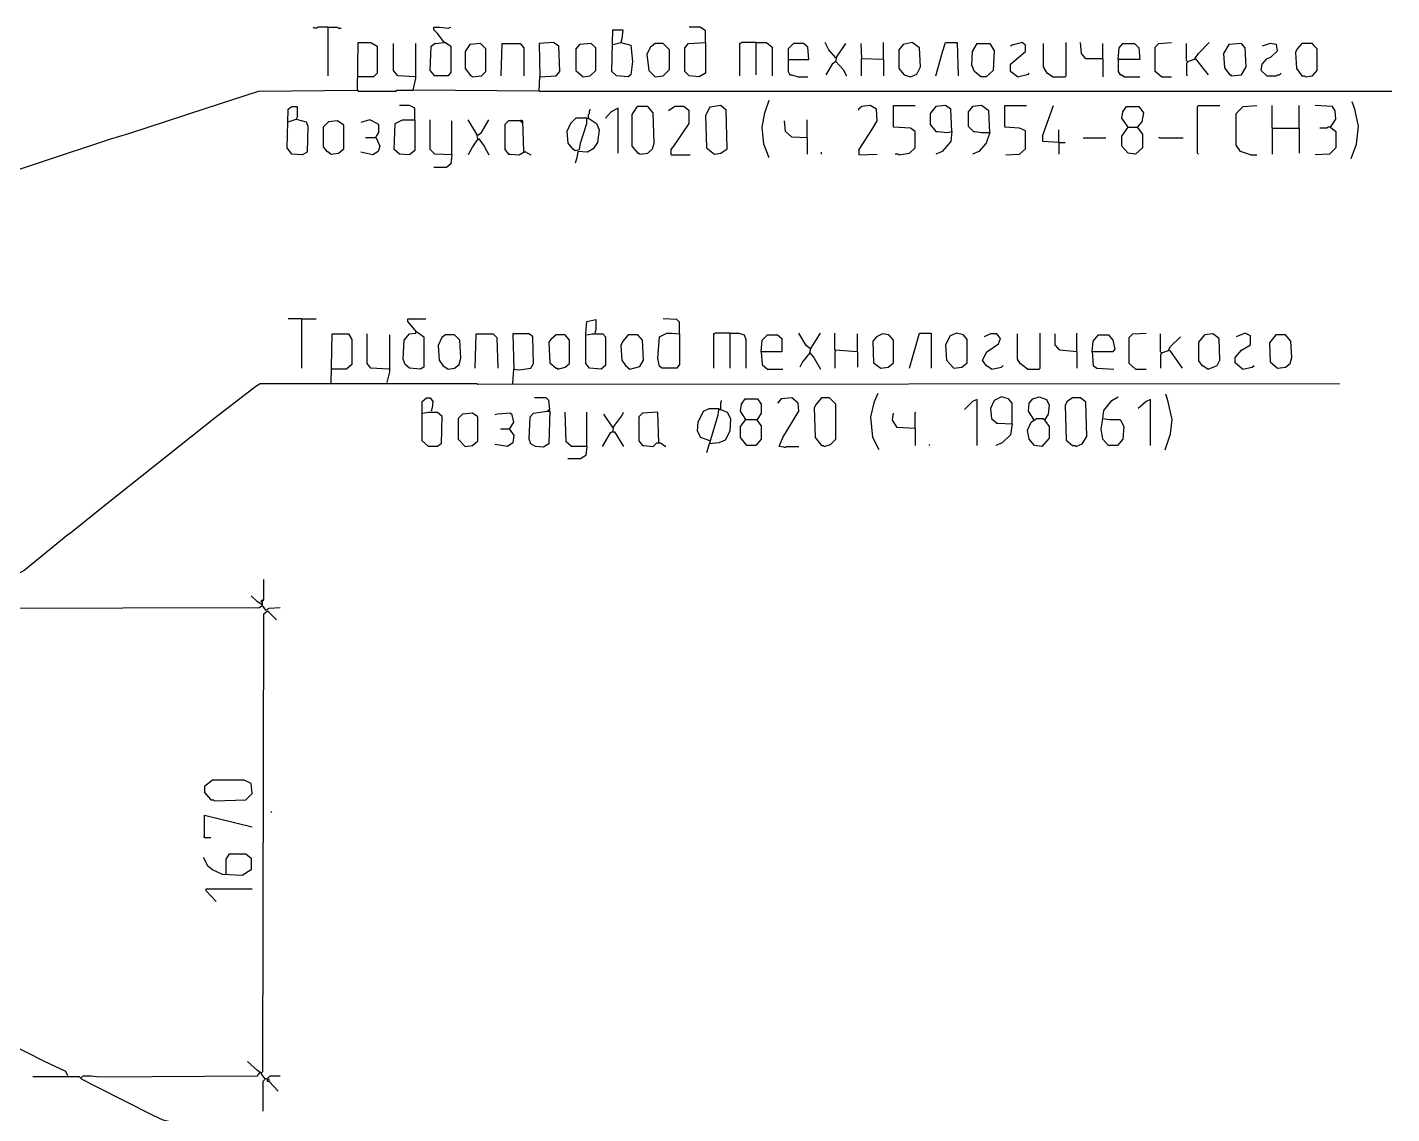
# Model space of a CAD drawing. Header units: inches. Extents: x -228863 to 215834, y 14270 to 189847.
# Drawn here: x 18770 to 23616, y 103461 to 107321 of the extents above; entities that cross this region are included whole.
import ezdxf

# ---------------------------------------------------------------- set-up
doc = ezdxf.new("R2010")
doc.units = ezdxf.units.IN
doc.header["$MEASUREMENT"] = 0
doc.layers.add('PFV', color=7, linetype='CONTINUOUS')

msp = doc.modelspace()

# ---------------------------------------------------------------- linework, layer by layer
at = {"layer": 'PFV', "color": 0}
for points in [[(19836.887, 107320.503, 0), (19801.748, 107320.503, 0), (19798.552, 107317.307, 0), (19788.971, 107317.307, 0), (19785.775, 107320.503, 0)], [(19836.887, 107320.503, 0), (19872.031, 107320.503, 0), (19875.223, 107317.307, 0), (19884.808, 107317.307, 0)], [(19836.887, 107320.503, 0), (19836.887, 107147.991, 0)], [(20248.998, 107269.391, 0), (20226.636, 107298.141, 0), (20213.859, 107310.918, 0), (20213.859, 107320.503, 0), (20236.221, 107320.503, 0), (20264.971, 107317.307, 0), (20274.556, 107320.503, 0)], [(20849.594, 107259.806, 0), (20878.344, 107266.194, 0), (20913.488, 107256.609, 0), (20919.876, 107199.108, 0), (20913.488, 107151.188, 0), (20903.903, 107144.799, 0), (20862.371, 107147.991, 0), (20846.397, 107163.965, 0), (20849.594, 107310.918, 0), (20884.737, 107310.918, 0), (20881.541, 107278.971, 0), (20878.344, 107266.194, 0)], [(21178.645, 107266.194, 0), (21178.645, 107307.726, 0), (21159.475, 107320.503, 0), (21121.139, 107320.503, 0)], [(18204.419, 106636.848, 0), (18207.616, 106643.236, 0), (18274.702, 106662.406, 0), (18507.912, 106742.269, 0), (18565.417, 106758.243, 0), (19066.976, 106924.366, 0), (19130.87, 106943.536, 0), (19405.611, 107032.985, 0), (19590.901, 107093.682, 0), (19942.313, 107096.879, 0), (19945.506, 107266.194, 0), (19990.234, 107266.194, 0), (20012.596, 107253.417, 0), (20012.596, 107157.576, 0), (19999.815, 107144.799, 0), (19942.313, 107144.799, 0)], [(20146.768, 107144.799, 0), (20086.071, 107147.991, 0), (20070.097, 107167.161, 0), (20070.097, 107262.998, 0)], [(20587.634, 107093.682, 0), (20140.38, 107096.879, 0), (20149.965, 107138.406, 0), (20149.965, 107262.998, 0)], [(20248.998, 107269.391, 0), (20252.194, 107269.391, 0), (20274.556, 107253.417, 0), (20274.556, 107160.773, 0), (20264.971, 107147.991, 0), (20217.051, 107147.991, 0), (20201.077, 107167.161, 0), (20204.274, 107253.417, 0), (20217.051, 107262.998, 0), (20252.194, 107266.194, 0)], [(20351.227, 107144.799, 0), (20383.174, 107147.991, 0), (20399.148, 107163.965, 0), (20399.148, 107243.832, 0), (20379.978, 107262.998, 0), (20341.642, 107259.806, 0), (20325.669, 107234.247, 0), (20325.669, 107173.55, 0), (20344.839, 107147.991, 0), (20348.035, 107147.991, 0), (20351.227, 107144.799, 0)], [(20453.457, 107147.991, 0), (20456.653, 107262.998, 0), (20520.543, 107262.998, 0), (20533.325, 107247.024, 0), (20533.325, 107147.991, 0)], [(20587.634, 107093.682, 0), (20590.826, 107144.799, 0), (20648.331, 107147.991, 0), (20661.108, 107163.965, 0), (20657.916, 107253.417, 0), (20638.746, 107266.194, 0), (20587.634, 107262.998, 0), (20590.826, 107144.799, 0)], [(20744.172, 107144.799, 0), (20769.726, 107147.991, 0), (20788.896, 107167.161, 0), (20788.896, 107247.024, 0), (20772.923, 107262.998, 0), (20731.391, 107259.806, 0), (20718.614, 107243.832, 0), (20718.614, 107167.161, 0), (20744.172, 107144.799, 0)], [(20999.744, 107144.799, 0), (21028.494, 107147.991, 0), (21050.857, 107170.353, 0), (21050.857, 107240.636, 0), (21028.494, 107262.998, 0), (20999.744, 107262.998, 0), (20983.77, 107250.221, 0), (20970.989, 107224.662, 0), (20977.382, 107167.161, 0), (20999.744, 107144.799, 0)], [(21178.645, 107266.194, 0), (21178.645, 107157.576, 0), (21156.283, 107144.799, 0), (21121.139, 107147.991, 0), (21105.166, 107163.965, 0), (21105.166, 107247.024, 0), (21117.947, 107262.998, 0), (21178.645, 107266.194, 0)], [(21357.545, 107266.194, 0), (21306.428, 107266.194, 0), (21303.236, 107262.998, 0), (21300.04, 107262.998, 0), (21300.04, 107147.991, 0)], [(21357.545, 107266.194, 0), (21395.881, 107266.194, 0), (21415.046, 107250.221, 0), (21415.046, 107147.991, 0)], [(21357.545, 107266.194, 0), (21357.545, 107151.188, 0)], [(21472.552, 107205.497, 0), (21546.026, 107205.497, 0), (21542.834, 107250.221, 0), (21526.861, 107262.998, 0), (21491.717, 107262.998, 0), (21472.552, 107243.832, 0), (21472.552, 107163.965, 0), (21478.94, 107151.188, 0), (21485.329, 107151.188, 0), (21507.691, 107144.799, 0), (21542.834, 107144.799, 0)], [(21641.868, 107211.885, 0), (21616.309, 107240.636, 0), (21603.532, 107266.194, 0)], [(21641.868, 107199.108, 0), (21645.064, 107215.082, 0), (21677.011, 107262.998, 0)], [(21811.183, 107205.497, 0), (21734.512, 107208.689, 0), (21731.32, 107262.998, 0)], [(21811.183, 107205.497, 0), (21811.183, 107266.194, 0)], [(21907.024, 107144.799, 0), (21929.386, 107154.38, 0), (21942.163, 107179.938, 0), (21938.971, 107247.024, 0), (21913.413, 107266.194, 0), (21881.466, 107259.806, 0), (21865.492, 107240.636, 0), (21865.492, 107173.55, 0), (21884.662, 107151.188, 0), (21907.024, 107144.799, 0)], [(21996.477, 107147.991, 0), (22022.031, 107237.444, 0), (22031.616, 107266.194, 0), (22073.148, 107266.194, 0), (22076.34, 107147.991, 0)], [(22156.208, 107144.799, 0), (22133.845, 107163.965, 0), (22124.26, 107186.327, 0), (22127.457, 107234.247, 0), (22143.43, 107262.998, 0), (22188.155, 107262.998, 0), (22204.128, 107237.444, 0), (22200.932, 107167.161, 0), (22175.373, 107144.799, 0), (22156.208, 107144.799, 0)], [(22287.188, 107144.799, 0), (22261.629, 107163.965, 0), (22261.629, 107189.523, 0), (22315.938, 107234.247, 0), (22315.938, 107256.609, 0), (22303.161, 107266.194, 0), (22268.022, 107256.609, 0), (22261.629, 107253.417, 0)], [(22411.779, 107144.799, 0), (22392.614, 107157.576, 0), (22379.832, 107179.938, 0), (22379.832, 107262.998, 0)], [(22411.779, 107144.799, 0), (22456.503, 107144.799, 0), (22459.7, 107147.991, 0), (22459.7, 107266.194, 0)], [(22590.68, 107208.689, 0), (22529.982, 107208.689, 0), (22514.009, 107227.859, 0), (22510.812, 107266.194, 0)], [(22590.68, 107208.689, 0), (22590.68, 107262.998, 0)], [(22644.989, 107205.497, 0), (22648.185, 107247.024, 0), (22660.962, 107262.998, 0), (22702.494, 107262.998, 0), (22718.468, 107247.024, 0), (22721.66, 107205.497, 0), (22644.989, 107205.497, 0), (22644.989, 107163.965, 0), (22651.377, 107151.188, 0), (22657.766, 107151.188, 0), (22667.351, 107144.799, 0), (22721.66, 107144.799, 0)], [(22798.331, 107144.799, 0), (22775.969, 107163.965, 0), (22775.969, 107250.221, 0), (22788.751, 107262.998, 0), (22833.475, 107266.194, 0)], [(22890.976, 107199.108, 0), (22887.784, 107202.3, 0), (22887.784, 107262.998, 0)], [(22916.534, 107208.689, 0), (22929.311, 107227.859, 0), (22967.651, 107266.194, 0)], [(23047.514, 107147.991, 0), (23082.658, 107151.188, 0), (23098.631, 107179.938, 0), (23095.435, 107247.024, 0), (23082.658, 107262.998, 0), (23037.934, 107259.806, 0), (23018.764, 107227.859, 0), (23021.96, 107176.746, 0), (23041.126, 107151.188, 0), (23044.322, 107151.188, 0), (23047.514, 107147.991, 0)], [(23172.106, 107147.991, 0), (23152.94, 107167.161, 0), (23156.132, 107189.523, 0), (23172.106, 107208.689, 0), (23188.079, 107215.082, 0), (23210.442, 107237.444, 0), (23207.249, 107259.806, 0), (23184.887, 107262.998, 0), (23156.132, 107253.417, 0)], [(23309.479, 107144.799, 0), (23335.033, 107147.991, 0), (23351.007, 107167.161, 0), (23351.007, 107243.832, 0), (23341.422, 107253.417, 0), (23335.033, 107262.998, 0), (23296.698, 107262.998, 0), (23280.724, 107243.832, 0), (23274.336, 107231.055, 0), (23277.532, 107173.55, 0), (23296.698, 107147.991, 0), (23306.283, 107147.991, 0), (23309.479, 107144.799, 0)], [(21641.868, 107211.885, 0), (21638.675, 107215.082, 0)], [(21734.512, 107208.689, 0), (21731.32, 107205.497, 0), (21731.32, 107147.991, 0)], [(21811.183, 107205.497, 0), (21811.183, 107147.991, 0)], [(22590.68, 107208.689, 0), (22590.68, 107144.799, 0)], [(22890.976, 107199.108, 0), (22919.731, 107208.689, 0), (22964.455, 107151.188, 0)], [(21641.868, 107199.108, 0), (21629.091, 107189.523, 0), (21606.728, 107151.188, 0)], [(21641.868, 107199.108, 0), (21667.426, 107170.353, 0), (21680.203, 107147.991, 0)], [(22287.188, 107144.799, 0), (22325.523, 107154.38, 0), (22328.72, 107157.576, 0)], [(22890.976, 107199.108, 0), (22890.976, 107195.912, 0), (22887.784, 107192.715, 0), (22887.784, 107151.188, 0), (22890.976, 107147.991, 0)], [(23172.106, 107147.991, 0), (23207.249, 107147.991, 0), (23210.442, 107151.188, 0), (23216.834, 107151.188, 0), (23220.026, 107154.38, 0), (23223.223, 107157.576, 0)], [(22798.331, 107144.799, 0), (22833.475, 107144.799, 0)], [(19942.313, 107096.879, 0), (19945.506, 107093.682, 0), (20079.682, 107093.682, 0), (20082.879, 107096.879, 0), (20140.38, 107096.879, 0)], [(20587.634, 107093.682, 0), (23616.163, 107093.682, 0)], [(21405.466, 106857.28, 0), (21386.296, 106905.196, 0), (21379.907, 106965.898, 0), (21389.492, 107017.011, 0), (21405.466, 107061.735, 0)], [(23472.406, 106854.084, 0), (23491.572, 106905.196, 0), (23497.96, 106969.091, 0), (23485.183, 107029.788, 0), (23475.598, 107055.347, 0)], [(19696.322, 106985.064, 0), (19725.077, 106994.649, 0), (19760.216, 106985.064, 0), (19766.605, 106969.091, 0), (19763.413, 106876.446, 0), (19747.439, 106866.861, 0), (19709.104, 106870.057, 0), (19693.13, 106892.419, 0), (19696.322, 107029.788, 0), (19709.104, 107039.373, 0), (19728.269, 107039.373, 0), (19728.269, 107001.038, 0), (19725.077, 106994.649, 0)], [(20146.768, 106991.453, 0), (20146.768, 107032.985, 0), (20127.603, 107042.57, 0), (20092.459, 107042.57, 0)], [(20763.338, 106997.845, 0), (20763.338, 107010.623, 0), (20766.534, 107013.815, 0), (20766.534, 107023.4, 0), (20769.726, 107026.596, 0), (20769.726, 107029.788, 0)], [(20868.764, 106873.254, 0), (20868.764, 107032.985, 0), (20843.205, 107020.208, 0), (20824.035, 106997.845, 0)], [(20945.435, 106870.057, 0), (20974.185, 106873.254, 0), (20990.159, 106889.227, 0), (20996.547, 106908.393, 0), (20993.355, 107017.011, 0), (20974.185, 107039.373, 0), (20935.85, 107039.373, 0), (20916.68, 107010.623, 0), (20916.68, 106898.808, 0), (20939.046, 106873.254, 0), (20942.238, 106873.254, 0), (20945.435, 106870.057, 0)], [(21057.245, 106866.861, 0), (21057.245, 106886.031, 0), (21066.83, 106898.808, 0), (21121.139, 106978.675, 0), (21121.139, 107023.4, 0), (21101.974, 107039.373, 0), (21070.026, 107039.373, 0), (21047.664, 107023.4, 0)], [(21210.592, 106870.057, 0), (21232.954, 106873.254, 0), (21255.316, 106889.227, 0), (21252.119, 107026.596, 0), (21232.954, 107042.57, 0), (21194.618, 107036.181, 0), (21178.645, 107007.426, 0), (21181.837, 106892.419, 0), (21210.592, 106870.057, 0)], [(21724.927, 106866.861, 0), (21724.927, 106886.031, 0), (21769.656, 106956.313, 0), (21788.821, 106988.26, 0), (21785.629, 107029.788, 0), (21763.267, 107042.57, 0), (21734.512, 107039.373, 0), (21721.735, 107029.788, 0), (21721.735, 107026.596, 0)], [(21865.492, 106866.861, 0), (21903.828, 106873.254, 0), (21922.998, 106892.419, 0), (21922.998, 106949.925, 0), (21907.024, 106962.702, 0), (21846.327, 106965.898, 0), (21846.327, 107042.57, 0), (21922.998, 107042.57, 0)], [(22053.978, 106949.925, 0), (22050.786, 107029.788, 0), (22031.616, 107042.57, 0), (21996.477, 107039.373, 0), (21977.307, 107013.815, 0), (21977.307, 106975.479, 0), (21996.477, 106949.925, 0), (22002.865, 106949.925, 0), (22038.004, 106946.728, 0), (22053.978, 106949.925, 0), (22050.786, 106914.781, 0), (22018.839, 106879.642, 0), (21996.477, 106870.057, 0)], [(22188.155, 106946.728, 0), (22184.958, 107023.4, 0), (22159.404, 107042.57, 0), (22127.457, 107039.373, 0), (22111.483, 107020.208, 0), (22111.483, 106969.091, 0), (22130.649, 106949.925, 0), (22137.038, 106949.925, 0), (22159.404, 106946.728, 0), (22188.155, 106946.728, 0), (22175.373, 106908.393, 0), (22149.819, 106879.642, 0), (22127.457, 106870.057, 0)], [(22245.656, 106866.861, 0), (22293.576, 106870.057, 0), (22315.938, 106889.227, 0), (22315.938, 106953.117, 0), (22293.576, 106962.702, 0), (22242.464, 106965.898, 0), (22242.464, 107042.57, 0), (22319.135, 107042.57, 0)], [(22434.141, 106911.589, 0), (22376.64, 106914.781, 0), (22376.64, 106937.143, 0), (22414.976, 107042.57, 0)], [(22680.132, 106965.898, 0), (22712.075, 106965.898, 0), (22731.245, 106940.34, 0), (22731.245, 106892.419, 0), (22705.687, 106870.057, 0), (22680.132, 106873.254, 0), (22657.766, 106898.808, 0), (22657.766, 106933.951, 0), (22680.132, 106965.898, 0), (22657.766, 106997.845, 0), (22660.962, 107020.208, 0), (22673.74, 107039.373, 0), (22718.468, 107039.373, 0), (22734.442, 107017.011, 0), (22728.049, 106985.064, 0), (22712.075, 106965.898, 0)], [(22929.311, 106870.057, 0), (22926.119, 106873.254, 0), (22926.119, 107039.373, 0), (22929.311, 107042.57, 0), (23005.987, 107042.57, 0)], [(23114.605, 106866.861, 0), (23079.461, 106879.642, 0), (23063.488, 106902.004, 0), (23063.488, 107013.815, 0), (23089.046, 107039.373, 0), (23136.967, 107042.57, 0)], [(23191.276, 106962.702, 0), (23191.276, 107042.57, 0)], [(23287.113, 106962.702, 0), (23287.113, 107042.57, 0)], [(23398.927, 106965.898, 0), (23418.097, 106994.649, 0), (23414.901, 107023.4, 0), (23405.316, 107039.373, 0), (23344.618, 107042.57, 0)], [(19849.669, 106870.057, 0), (19875.223, 106873.254, 0), (19894.393, 106889.227, 0), (19894.393, 106972.287, 0), (19872.031, 106988.26, 0), (19840.084, 106985.064, 0), (19820.914, 106965.898, 0), (19820.914, 106895.616, 0), (19833.695, 106879.642, 0), (19836.887, 106879.642, 0), (19849.669, 106870.057, 0)], [(20006.208, 106927.563, 0), (20018.985, 106946.728, 0), (20018.985, 106975.479, 0), (19987.038, 106991.453, 0), (19955.091, 106981.872, 0)], [(20146.768, 106991.453, 0), (20146.768, 106882.834, 0), (20127.603, 106866.861, 0), (20092.459, 106870.057, 0), (20073.294, 106886.031, 0), (20076.49, 106978.675, 0), (20102.044, 106991.453, 0), (20146.768, 106991.453, 0)], [(20277.753, 106866.861, 0), (20217.051, 106870.057, 0), (20201.077, 106886.031, 0), (20201.077, 106991.453, 0)], [(20277.753, 106866.861, 0), (20277.753, 106988.26, 0)], [(20370.397, 106924.366, 0), (20367.201, 106940.34, 0), (20335.254, 106991.453, 0)], [(20370.397, 106937.143, 0), (20383.174, 106946.728, 0), (20408.733, 106991.453, 0)], [(20533.325, 106879.642, 0), (20530.128, 106988.26, 0), (20479.015, 106988.26, 0), (20466.234, 106975.479, 0), (20466.234, 106886.031, 0), (20479.015, 106870.057, 0), (20485.404, 106870.057, 0), (20517.351, 106866.861, 0), (20536.517, 106879.642, 0), (20558.879, 106866.861, 0)], [(20523.74, 106988.26, 0), (20523.74, 106991.453, 0)], [(20530.128, 106981.872, 0), (20526.936, 106981.872, 0), (20523.74, 106985.064, 0), (20523.74, 106988.26, 0)], [(20756.949, 106997.845, 0), (20718.614, 106997.845, 0), (20699.444, 106978.675, 0), (20686.667, 106949.925, 0), (20689.863, 106908.393, 0), (20705.837, 106889.227, 0), (20709.029, 106889.227, 0), (20715.417, 106882.834, 0), (20731.391, 106886.031, 0), (20734.587, 106908.393, 0), (20756.949, 106978.675, 0), (20756.949, 106997.845, 0), (20763.338, 106997.845, 0), (20792.088, 106978.675, 0), (20801.673, 106956.313, 0), (20795.285, 106911.589, 0), (20779.311, 106889.227, 0), (20760.146, 106876.446, 0), (20725.002, 106879.642, 0), (20721.806, 106857.28, 0), (20715.417, 106838.11, 0)], [(20763.338, 106997.845, 0), (20763.338, 106994.649, 0)], [(21539.638, 106927.563, 0), (21485.329, 106930.755, 0), (21462.967, 106949.925, 0), (21459.775, 106988.26, 0)], [(21539.638, 106927.563, 0), (21539.638, 106991.453, 0)], [(22680.132, 106965.898, 0), (22676.936, 106965.898, 0)], [(23191.276, 106962.702, 0), (23287.113, 106962.702, 0), (23287.113, 106873.254, 0)], [(23191.276, 106962.702, 0), (23191.276, 106870.057, 0)], [(23398.927, 106965.898, 0), (23418.097, 106949.925, 0), (23418.097, 106892.419, 0), (23395.731, 106870.057, 0), (23344.618, 106866.861, 0)], [(23398.927, 106965.898, 0), (23389.342, 106965.898, 0), (23386.15, 106962.702, 0), (23360.592, 106962.702, 0)], [(20006.208, 106927.563, 0), (20009.4, 106927.563, 0), (20022.181, 106898.808, 0), (20015.788, 106879.642, 0), (19996.623, 106866.861, 0), (19955.091, 106876.446, 0)], [(20006.208, 106927.563, 0), (19971.064, 106927.563, 0)], [(20370.397, 106924.366, 0), (20351.227, 106895.616, 0), (20335.254, 106866.861, 0)], [(20370.397, 106937.143, 0), (20367.201, 106937.143, 0)], [(20370.397, 106924.366, 0), (20373.589, 106924.366, 0), (20392.759, 106898.808, 0), (20408.733, 106866.861, 0)], [(20370.397, 106924.366, 0), (20373.589, 106921.17, 0)], [(21539.638, 106927.563, 0), (21539.638, 106870.057, 0)], [(22434.141, 106911.589, 0), (22434.141, 106956.313, 0)], [(22434.141, 106911.589, 0), (22456.503, 106911.589, 0)], [(22434.141, 106911.589, 0), (22434.141, 106870.057, 0)], [(22520.397, 106927.563, 0), (22600.265, 106927.563, 0)], [(22791.943, 106927.563, 0), (22788.751, 106930.755, 0)], [(22791.943, 106927.563, 0), (22875.002, 106927.563, 0)], [(20277.753, 106866.861, 0), (20274.556, 106834.914, 0), (20258.583, 106822.137, 0), (20213.859, 106822.137, 0)], [(20533.325, 106879.642, 0), (20536.517, 106876.446, 0)], [(21057.245, 106866.861, 0), (21124.336, 106866.861, 0)], [(21590.755, 106870.057, 0), (21590.755, 106876.446, 0)], [(21724.927, 106866.861, 0), (21788.821, 106870.057, 0)], [(21865.492, 106866.861, 0), (21862.3, 106870.057, 0), (21852.715, 106870.057, 0)], [(23114.605, 106866.861, 0), (23136.967, 106866.861, 0)], [(19744.243, 106285.435, 0), (19696.322, 106285.435, 0)], [(19744.243, 106285.435, 0), (19795.36, 106285.435, 0)], [(19744.243, 106285.435, 0), (19744.243, 106109.731, 0)], [(20153.161, 106237.514, 0), (20133.991, 106259.876, 0), (20121.214, 106275.85, 0), (20121.214, 106285.435, 0), (20185.108, 106285.435, 0)], [(20756.949, 106227.934, 0), (20776.119, 106231.126, 0), (20814.455, 106231.126, 0), (20824.035, 106221.541, 0), (20824.035, 106119.316, 0), (20808.062, 106106.534, 0), (20766.534, 106109.731, 0), (20753.753, 106125.704, 0), (20753.753, 106234.322, 0), (20756.949, 106275.85, 0), (20788.896, 106282.243, 0), (20788.896, 106247.099, 0), (20785.7, 106234.322, 0)], [(21086, 106231.126, 0), (21086, 106272.658, 0), (21076.415, 106282.243, 0), (21028.494, 106285.435, 0)], [(19849.669, 106055.422, 0), (19852.861, 106231.126, 0), (19910.366, 106231.126, 0), (19923.143, 106211.96, 0), (19923.143, 106122.508, 0), (19903.978, 106106.534, 0), (19849.669, 106106.534, 0)], [(20054.124, 106106.534, 0), (19990.234, 106109.731, 0), (19977.453, 106125.704, 0), (19977.453, 106231.126, 0)], [(20153.161, 106237.514, 0), (20156.353, 106237.514, 0), (20178.715, 106221.541, 0), (20178.715, 106112.923, 0), (20165.938, 106106.534, 0), (20127.603, 106109.731, 0), (20111.629, 106122.508, 0), (20105.241, 106141.678, 0), (20108.433, 106208.764, 0), (20127.603, 106231.126, 0), (20149.965, 106234.322, 0), (20149.965, 106240.711, 0)], [(20360.812, 106109.731, 0), (20364.009, 106231.126, 0), (20424.706, 106231.126, 0), (20437.483, 106218.349, 0), (20440.68, 106109.731, 0)], [(20494.989, 106055.422, 0), (20498.181, 106106.534, 0), (20517.351, 106103.342, 0), (20558.879, 106109.731, 0), (20568.464, 106125.704, 0), (20565.272, 106221.541, 0), (20552.49, 106231.126, 0), (20494.989, 106231.126, 0), (20498.181, 106106.534, 0)], [(21086, 106231.126, 0), (21086, 106122.508, 0), (21076.415, 106109.731, 0), (21025.298, 106109.731, 0), (21015.717, 106116.119, 0), (21009.329, 106144.87, 0), (21015.717, 106221.541, 0), (21041.272, 106234.322, 0), (21060.442, 106234.322, 0), (21086, 106231.126, 0)], [(21264.901, 106234.322, 0), (21213.784, 106234.322, 0), (21210.592, 106231.126, 0), (21207.395, 106231.126, 0), (21207.395, 106109.731, 0)], [(21264.901, 106234.322, 0), (21296.848, 106234.322, 0), (21316.013, 106227.934, 0), (21322.402, 106211.96, 0), (21322.402, 106109.731, 0)], [(21264.901, 106234.322, 0), (21264.901, 106109.731, 0)], [(21549.223, 106180.013, 0), (21536.446, 106189.598, 0), (21510.887, 106234.322, 0)], [(21549.223, 106164.04, 0), (21552.419, 106180.013, 0), (21587.558, 106234.322, 0)], [(21718.539, 106167.232, 0), (21638.675, 106173.625, 0), (21638.675, 106234.322, 0)], [(21718.539, 106167.232, 0), (21718.539, 106231.126, 0)], [(21801.603, 106109.731, 0), (21827.157, 106112.923, 0), (21846.327, 106128.896, 0), (21846.327, 106208.764, 0), (21830.353, 106227.934, 0), (21807.991, 106231.126, 0), (21785.629, 106221.541, 0), (21772.848, 106205.567, 0), (21776.044, 106128.896, 0), (21801.603, 106109.731, 0)], [(21903.828, 106109.731, 0), (21938.971, 106234.322, 0), (21980.503, 106234.322, 0), (21980.503, 106109.731, 0)], [(22060.366, 106109.731, 0), (22089.121, 106112.923, 0), (22108.287, 106128.896, 0), (22108.287, 106211.96, 0), (22095.51, 106227.934, 0), (22069.951, 106234.322, 0), (22047.589, 106224.737, 0), (22031.616, 106192.79, 0), (22034.812, 106138.481, 0), (22060.366, 106109.731, 0)], [(22194.543, 106106.534, 0), (22175.373, 106119.316, 0), (22162.596, 106138.481, 0), (22178.57, 106167.232, 0), (22220.102, 106195.987, 0), (22226.49, 106215.152, 0), (22213.713, 106231.126, 0), (22191.347, 106231.126, 0), (22168.985, 106221.541, 0)], [(22322.331, 106106.534, 0), (22296.773, 106125.704, 0), (22287.188, 106141.678, 0), (22287.188, 106231.126, 0)], [(22322.331, 106106.534, 0), (22363.859, 106106.534, 0), (22367.055, 106109.731, 0), (22367.055, 106234.322, 0)], [(22498.035, 106167.232, 0), (22437.338, 106173.625, 0), (22421.364, 106192.79, 0), (22421.364, 106231.126, 0)], [(22498.035, 106167.232, 0), (22498.035, 106234.322, 0)], [(22705.687, 106106.534, 0), (22683.325, 106125.704, 0), (22683.325, 106218.349, 0), (22696.102, 106231.126, 0), (22744.022, 106234.322, 0)], [(22798.331, 106164.04, 0), (22795.139, 106167.232, 0), (22795.139, 106231.126, 0)], [(22964.455, 106106.534, 0), (22996.402, 106119.316, 0), (23005.987, 106138.481, 0), (23002.79, 106215.152, 0), (22980.428, 106231.126, 0), (22951.678, 106227.934, 0), (22929.311, 106202.375, 0), (22929.311, 106135.285, 0), (22942.093, 106119.316, 0), (22945.285, 106119.316, 0), (22964.455, 106106.534, 0)], [(23085.85, 106106.534, 0), (23060.296, 106128.896, 0), (23060.296, 106148.066, 0), (23082.658, 106173.625, 0), (23114.605, 106192.79, 0), (23114.605, 106224.737, 0), (23095.435, 106234.322, 0), (23063.488, 106221.541, 0)], [(20047.735, 106058.614, 0), (20057.32, 106096.949, 0), (20057.32, 106227.934, 0)], [(20264.971, 106106.534, 0), (20287.333, 106109.731, 0), (20303.307, 106122.508, 0), (20309.7, 106144.87, 0), (20306.503, 106208.764, 0), (20287.333, 106227.934, 0), (20255.391, 106227.934, 0), (20242.609, 106218.349, 0), (20229.832, 106189.598, 0), (20233.024, 106138.481, 0), (20245.806, 106119.316, 0), (20264.971, 106106.534, 0)], [(20654.72, 106106.534, 0), (20680.278, 106112.923, 0), (20696.252, 106125.704, 0), (20696.252, 106208.764, 0), (20680.278, 106227.934, 0), (20648.331, 106227.934, 0), (20629.161, 106211.96, 0), (20622.773, 106202.375, 0), (20625.969, 106128.896, 0), (20648.331, 106109.731, 0), (20651.528, 106109.731, 0), (20654.72, 106106.534, 0)], [(20910.291, 106106.534, 0), (20945.435, 106116.119, 0), (20958.212, 106138.481, 0), (20955.015, 106208.764, 0), (20939.046, 106227.934, 0), (20903.903, 106227.934, 0), (20884.737, 106205.567, 0), (20878.344, 106189.598, 0), (20881.541, 106138.481, 0), (20894.318, 106119.316, 0), (20910.291, 106106.534, 0)], [(21376.711, 106167.232, 0), (21379.907, 106208.764, 0), (21399.073, 106227.934, 0), (21434.216, 106227.934, 0), (21450.19, 106215.152, 0), (21450.19, 106167.232, 0), (21376.711, 106167.232, 0), (21379.907, 106122.508, 0), (21399.073, 106106.534, 0), (21453.382, 106106.534, 0)], [(22552.344, 106167.232, 0), (22555.541, 106205.567, 0), (22574.706, 106227.934, 0), (22609.85, 106227.934, 0), (22625.823, 106208.764, 0), (22632.212, 106176.817, 0), (22625.823, 106167.232, 0), (22552.344, 106167.232, 0), (22555.541, 106119.316, 0), (22568.318, 106109.731, 0), (22571.514, 106109.731, 0), (22629.015, 106106.534, 0)], [(22823.89, 106173.625, 0), (22830.278, 106186.402, 0), (22865.422, 106221.541, 0)], [(23210.442, 106109.731, 0), (23239.196, 106112.923, 0), (23255.17, 106125.704, 0), (23261.558, 106148.066, 0), (23258.362, 106205.567, 0), (23239.196, 106227.934, 0), (23204.053, 106227.934, 0), (23181.691, 106199.179, 0), (23184.887, 106132.093, 0), (23210.442, 106109.731, 0)], [(21549.223, 106164.04, 0), (21523.664, 106132.093, 0), (21514.084, 106112.923, 0)], [(21549.223, 106164.04, 0), (21565.196, 106144.87, 0), (21587.558, 106106.534, 0)], [(21641.868, 106170.428, 0), (21638.675, 106167.232, 0), (21638.675, 106109.731, 0)], [(21718.539, 106167.232, 0), (21718.539, 106112.923, 0)], [(22498.035, 106167.232, 0), (22498.035, 106109.731, 0)], [(22798.331, 106164.04, 0), (22798.331, 106160.843, 0), (22795.139, 106157.651, 0), (22795.139, 106109.731, 0)], [(22798.331, 106164.04, 0), (22827.086, 106173.625, 0), (22871.81, 106109.731, 0)], [(22194.543, 106106.534, 0), (22229.687, 106112.923, 0), (22236.075, 106119.316, 0)], [(22705.687, 106106.534, 0), (22744.022, 106106.534, 0)], [(23085.85, 106106.534, 0), (23120.993, 106112.923, 0), (23127.382, 106119.316, 0)], [(18606.949, 105263.148, 0), (18613.338, 105279.121, 0), (18661.258, 105314.26, 0), (18741.121, 105381.347, 0), (18757.095, 105390.932, 0), (18913.634, 105518.72, 0), (18923.219, 105525.108, 0), (19051.002, 105627.338, 0), (19437.558, 105934.022, 0), (19581.316, 106045.837, 0), (19597.289, 106055.422, 0), (20367.201, 106055.422, 0), (20370.397, 106052.225, 0), (23430.874, 106055.422, 0)], [(20172.327, 105949.996, 0), (20194.689, 105953.192, 0), (20226.636, 105953.192, 0), (20242.609, 105940.415, 0), (20239.417, 105841.377, 0), (20226.636, 105831.797, 0), (20194.689, 105831.797, 0), (20172.327, 105850.962, 0), (20172.327, 105991.528, 0), (20188.3, 106004.305, 0), (20201.077, 106004.305, 0), (20210.662, 105991.528, 0), (20207.47, 105969.166, 0), (20204.274, 105956.389, 0)], [(20616.384, 105956.389, 0), (20625.969, 105962.777, 0), (20622.773, 105994.724, 0), (20613.188, 106004.305, 0), (20571.66, 106004.305, 0)], [(21232.954, 105962.777, 0), (21232.954, 105988.331, 0), (21236.146, 105991.528, 0), (21236.146, 105994.724, 0)], [(21322.402, 105927.634, 0), (21303.236, 105956.389, 0), (21306.428, 105981.943, 0), (21319.21, 106001.113, 0), (21363.934, 106001.113, 0), (21376.711, 105981.943, 0), (21376.711, 105949.996, 0), (21360.737, 105924.442, 0), (21376.711, 105905.272, 0), (21376.711, 105857.351, 0), (21357.545, 105834.989, 0), (21325.598, 105834.989, 0), (21303.236, 105863.74, 0), (21303.236, 105902.079, 0), (21322.402, 105927.634, 0), (21360.737, 105927.634, 0)], [(21456.578, 105828.6, 0), (21440.605, 105831.797, 0), (21453.382, 105863.74, 0), (21510.887, 105956.389, 0), (21507.691, 105985.139, 0), (21485.329, 106004.305, 0), (21446.993, 106001.113, 0), (21434.216, 105985.139, 0)], [(21600.336, 105831.797, 0), (21622.702, 105838.185, 0), (21641.868, 105857.351, 0), (21641.868, 105981.943, 0), (21619.506, 106004.305, 0), (21590.755, 106004.305, 0), (21571.585, 105981.943, 0), (21565.196, 105969.166, 0), (21568.393, 105863.74, 0), (21590.755, 105834.989, 0), (21597.143, 105834.989, 0), (21600.336, 105831.797, 0)], [(21795.21, 105819.015, 0), (21772.848, 105863.74, 0), (21766.459, 105937.219, 0), (21779.236, 105991.528, 0), (21792.018, 106020.278, 0)], [(22143.43, 105834.989, 0), (22143.43, 105997.916, 0), (22127.457, 105991.528, 0), (22098.702, 105962.777, 0)], [(22268.022, 105911.66, 0), (22268.022, 105985.139, 0), (22255.241, 106001.113, 0), (22229.687, 106007.501, 0), (22204.128, 105994.724, 0), (22191.347, 105965.969, 0), (22194.543, 105930.83, 0), (22213.713, 105914.857, 0), (22216.905, 105914.857, 0), (22268.022, 105911.66, 0), (22261.629, 105873.325, 0), (22232.879, 105844.574, 0), (22210.517, 105834.989, 0)], [(22344.693, 105927.634, 0), (22325.523, 105956.389, 0), (22328.72, 105985.139, 0), (22341.497, 106001.113, 0), (22363.859, 106007.501, 0), (22389.417, 105997.916, 0), (22399.002, 105978.751, 0), (22395.806, 105946.804, 0), (22383.029, 105924.442, 0), (22399.002, 105902.079, 0), (22399.002, 105860.547, 0), (22373.444, 105831.797, 0), (22347.885, 105834.989, 0), (22328.72, 105857.351, 0), (22322.331, 105889.298, 0), (22335.108, 105918.049, 0), (22354.274, 105930.83, 0), (22376.64, 105930.83, 0), (22383.029, 105927.634, 0)], [(22494.839, 105831.797, 0), (22517.205, 105841.377, 0), (22533.174, 105866.936, 0), (22529.982, 105988.331, 0), (22510.812, 106004.305, 0), (22482.062, 106004.305, 0), (22462.896, 105991.528, 0), (22456.503, 105978.751, 0), (22459.7, 105854.159, 0), (22482.062, 105834.989, 0), (22491.647, 105834.989, 0), (22494.839, 105831.797, 0)], [(22590.68, 105930.83, 0), (22593.876, 105959.581, 0), (22622.627, 105994.724, 0), (22644.989, 106007.501, 0)], [(22759.996, 105834.989, 0), (22759.996, 105997.916, 0), (22744.022, 105991.528, 0), (22715.272, 105965.969, 0)], [(22811.113, 105819.015, 0), (22830.278, 105876.521, 0), (22836.667, 105927.634, 0), (22820.693, 105994.724, 0), (22814.305, 106017.086, 0)], [(20325.669, 105831.797, 0), (20351.227, 105834.989, 0), (20370.397, 105850.962, 0), (20370.397, 105937.219, 0), (20351.227, 105949.996, 0), (20316.088, 105946.804, 0), (20300.115, 105930.83, 0), (20300.115, 105857.351, 0), (20325.669, 105831.797, 0)], [(20482.208, 105892.494, 0), (20498.181, 105918.049, 0), (20491.792, 105943.607, 0), (20485.404, 105949.996, 0), (20440.68, 105946.804, 0), (20431.095, 105943.607, 0)], [(20616.384, 105956.389, 0), (20625.969, 105956.389, 0), (20622.773, 105841.377, 0), (20603.607, 105828.6, 0), (20574.852, 105831.797, 0), (20558.879, 105841.377, 0), (20552.49, 105857.351, 0), (20555.687, 105937.219, 0), (20568.464, 105949.996, 0), (20616.384, 105956.389, 0)], [(20622.773, 105956.389, 0), (20622.773, 105962.777, 0)], [(20756.949, 105831.797, 0), (20702.64, 105831.797, 0), (20683.47, 105847.766, 0), (20680.278, 105953.192, 0)], [(20756.949, 105831.797, 0), (20756.949, 105953.192, 0)], [(20849.594, 105898.883, 0), (20817.647, 105946.804, 0)], [(20849.594, 105882.909, 0), (20852.79, 105902.079, 0), (20881.541, 105940.415, 0), (20887.929, 105953.192, 0)], [(21012.521, 105844.574, 0), (21009.329, 105953.192, 0), (20955.015, 105949.996, 0), (20942.238, 105937.219, 0), (20942.238, 105850.962, 0), (20955.015, 105834.989, 0), (20961.408, 105834.989, 0), (20993.355, 105831.797, 0), (21006.132, 105844.574, 0), (21018.909, 105844.574, 0), (21038.079, 105831.797, 0)], [(21194.618, 105850.962, 0), (21162.671, 105863.74, 0), (21149.89, 105886.106, 0), (21153.086, 105918.049, 0), (21172.256, 105956.389, 0), (21191.422, 105965.969, 0), (21226.565, 105965.969, 0), (21226.565, 105962.777, 0)], [(21194.618, 105844.574, 0), (21223.369, 105943.607, 0), (21226.565, 105962.777, 0), (21232.954, 105962.777, 0), (21255.316, 105953.192, 0), (21268.093, 105930.83, 0), (21264.901, 105886.106, 0), (21248.927, 105854.159, 0), (21226.565, 105844.574, 0), (21191.422, 105841.377, 0), (21181.837, 105809.43, 0)], [(21922.998, 105895.687, 0), (21859.104, 105898.883, 0), (21843.13, 105924.442, 0), (21846.327, 105949.996, 0)], [(21922.998, 105895.687, 0), (21922.998, 105949.996, 0), (21926.194, 105953.192, 0)], [(20482.208, 105892.494, 0), (20498.181, 105870.132, 0), (20494.989, 105844.574, 0), (20475.819, 105831.797, 0), (20431.095, 105838.185, 0)], [(20482.208, 105892.494, 0), (20450.26, 105892.494, 0)], [(21322.402, 105927.634, 0), (21319.21, 105930.83, 0)], [(21922.998, 105895.687, 0), (21922.998, 105834.989, 0)], [(22344.693, 105927.634, 0), (22341.497, 105930.83, 0)], [(22590.68, 105930.83, 0), (22613.042, 105927.634, 0), (22651.377, 105927.634, 0), (22664.159, 105902.079, 0), (22660.962, 105857.351, 0), (22641.792, 105834.989, 0), (22609.85, 105834.989, 0), (22590.68, 105857.351, 0), (22584.291, 105892.494, 0), (22590.68, 105930.83, 0)], [(20849.594, 105882.909, 0), (20840.009, 105879.713, 0), (20811.258, 105831.797, 0)], [(20849.594, 105882.909, 0), (20855.982, 105882.909, 0), (20887.929, 105831.797, 0)], [(21194.618, 105850.962, 0), (21197.81, 105850.962, 0)], [(20756.949, 105831.797, 0), (20753.753, 105799.85, 0), (20734.587, 105787.068, 0), (20689.863, 105787.068, 0)], [(21456.578, 105828.6, 0), (21462.967, 105828.6, 0), (21466.163, 105831.797, 0), (21510.887, 105831.797, 0)], [(21974.11, 105834.989, 0), (21974.11, 105838.185, 0)], [(19603.678, 105279.121, 0), (19610.071, 105288.702, 0), (19610.071, 105358.985, 0)], [(18578.194, 105259.951, 0), (18610.141, 105259.951, 0), (18622.923, 105256.759, 0), (19594.097, 105259.951, 0), (19603.678, 105266.34, 0), (19616.459, 105250.366, 0), (19629.236, 105256.759, 0), (19667.572, 105259.951, 0)], [(19603.678, 105279.121, 0), (19603.678, 105269.536, 0), (19587.704, 105279.121, 0), (19565.342, 105301.483, 0)], [(19603.678, 105279.121, 0), (19600.486, 105279.121, 0), (19600.486, 105282.313, 0), (19603.678, 105285.51, 0), (19606.874, 105285.51, 0)], [(19606.874, 105285.51, 0), (19610.071, 105285.51, 0)], [(19600.486, 103605.121, 0), (19606.874, 103611.51, 0), (19610.071, 105237.589, 0), (19622.848, 105247.174, 0), (19654.795, 105215.227, 0)], [(19434.362, 104573.099, 0), (19546.177, 104576.296, 0), (19568.539, 104598.658, 0), (19565.342, 104633.801, 0), (19539.788, 104646.578, 0), (19427.974, 104646.578, 0), (19399.223, 104624.216, 0), (19399.223, 104601.854, 0), (19421.585, 104576.296, 0), (19431.17, 104576.296, 0), (19434.362, 104573.099, 0)], [(19635.625, 104531.572, 0), (19638.821, 104534.764, 0)], [(19399.223, 104442.119, 0), (19399.223, 104521.987, 0), (19568.539, 104480.455, 0)], [(19399.223, 104442.119, 0), (19396.026, 104445.316, 0)], [(19399.223, 104442.119, 0), (19421.585, 104442.119, 0)], [(19475.894, 104311.139, 0), (19475.894, 104365.448, 0), (19488.671, 104384.618, 0), (19546.177, 104384.618, 0), (19565.342, 104368.645, 0), (19565.342, 104327.113, 0), (19533.395, 104307.947, 0), (19463.113, 104311.139, 0), (19427.974, 104327.113, 0), (19412, 104339.89, 0), (19396.026, 104371.837, 0)], [(19440.751, 104215.302, 0), (19405.611, 104253.638, 0), (19405.611, 104260.026, 0), (19568.539, 104260.026, 0)], [(18913.634, 103595.536, 0), (18907.245, 103611.51, 0), (18830.574, 103646.653, 0), (18622.923, 103752.075, 0), (18450.411, 103835.135, 0)], [(19629.236, 103576.371, 0), (19629.236, 103582.759, 0), (19613.263, 103585.951, 0), (19606.874, 103595.536, 0), (19600.486, 103605.121, 0), (19587.704, 103614.706, 0), (19552.565, 103646.653, 0)], [(19277.823, 103432.609, 0), (19252.269, 103438.998, 0), (19217.126, 103454.971, 0), (19015.863, 103557.201, 0), (18964.751, 103582.759, 0), (18955.166, 103592.344, 0), (18789.042, 103592.344, 0)], [(18961.554, 103589.148, 0), (18967.943, 103595.536, 0), (18996.693, 103595.536, 0), (19025.448, 103592.344, 0), (19587.704, 103595.536, 0), (19594.097, 103605.121, 0)], [(19594.097, 103605.121, 0), (19594.097, 103608.318, 0)], [(19600.486, 103605.121, 0), (19600.486, 103601.925, 0)], [(19613.263, 103585.951, 0), (19613.263, 103582.759, 0), (19610.071, 103579.563, 0), (19606.874, 103576.371, 0), (19606.874, 103470.945, 0)], [(19622.848, 103582.759, 0), (19622.848, 103585.951, 0), (19626.04, 103589.148, 0), (19629.236, 103592.344, 0), (19632.433, 103595.536, 0), (19667.572, 103595.536, 0)], [(19629.236, 103576.371, 0), (19622.848, 103576.371, 0), (19622.848, 103582.759, 0)], [(19629.236, 103576.371, 0), (19661.183, 103541.227, 0)], [(19629.236, 103576.371, 0), (19632.433, 103573.174, 0)]]:
    msp.add_polyline3d(points, dxfattribs=at)

doc.saveas('drawing.dxf')
